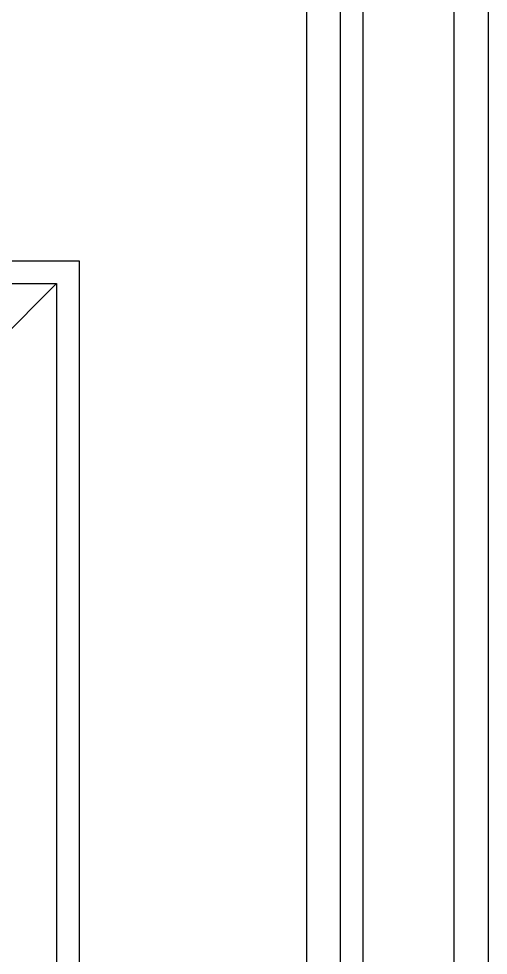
# Model space of a CAD drawing. Header units: metres. Extents: x -2293 to -1333, y 0 to 2180.
# Drawn here: x -1539.4 to -1332.9, y 1544.8 to 1956.4 of the extents above; entities that cross this region are included whole.
import ezdxf

# ---------------------------------------------------------------- set-up
doc = ezdxf.new("R2010")
doc.units = ezdxf.units.M
for name, color, linetype in [('3', 3, 'Continuous'), ('4', 4, 'Continuous'), ('7', 7, 'Continuous')]:
    doc.layers.add(name, color=color, linetype=linetype)

msp = doc.modelspace()

# ---------------------------------------------------------------- linework, layer by layer
at = {"layer": '3'}
msp.add_line((-1552.86, 1810), (-1522.86, 1840), dxfattribs=at)
for points in [[(-1347.86, 0), (-1347.86, 2165), (-2277.86, 2165), (-2277.86, 0)], [(-1387.86, 0), (-1387.86, 2125), (-2237.86, 2125), (-2237.86, 0)], [(-1397.86, 0), (-1397.86, 2115), (-2227.86, 2115), (-2227.86, 0)]]:
    msp.add_lwpolyline(points, dxfattribs=at)
msp.add_lwpolyline([(-2102.86, 1070), (-2102.86, 1840), (-2007.8, 1840, -0.51), (-1617.92, 1840), (-1522.86, 1840), (-1522.86, 1070)], format="xyb", close=True, dxfattribs=at)
at = {"layer": '4'}
for points in [[(-2292.86, 0), (-2292.86, 2180), (-1332.86, 2180), (-1332.86, 0)], [(-2212.86, 0), (-2212.86, 2100), (-1412.86, 2100), (-1412.86, 0)]]:
    msp.add_lwpolyline(points, dxfattribs=at)
at = {"layer": '7'}
msp.add_lwpolyline([(-2112.86, 1060), (-2112.86, 1850), (-2012.86, 1850, -0.5), (-1612.86, 1850), (-1512.86, 1850), (-1512.86, 1060)], format="xyb", close=True, dxfattribs=at)

doc.saveas('drawing.dxf')
